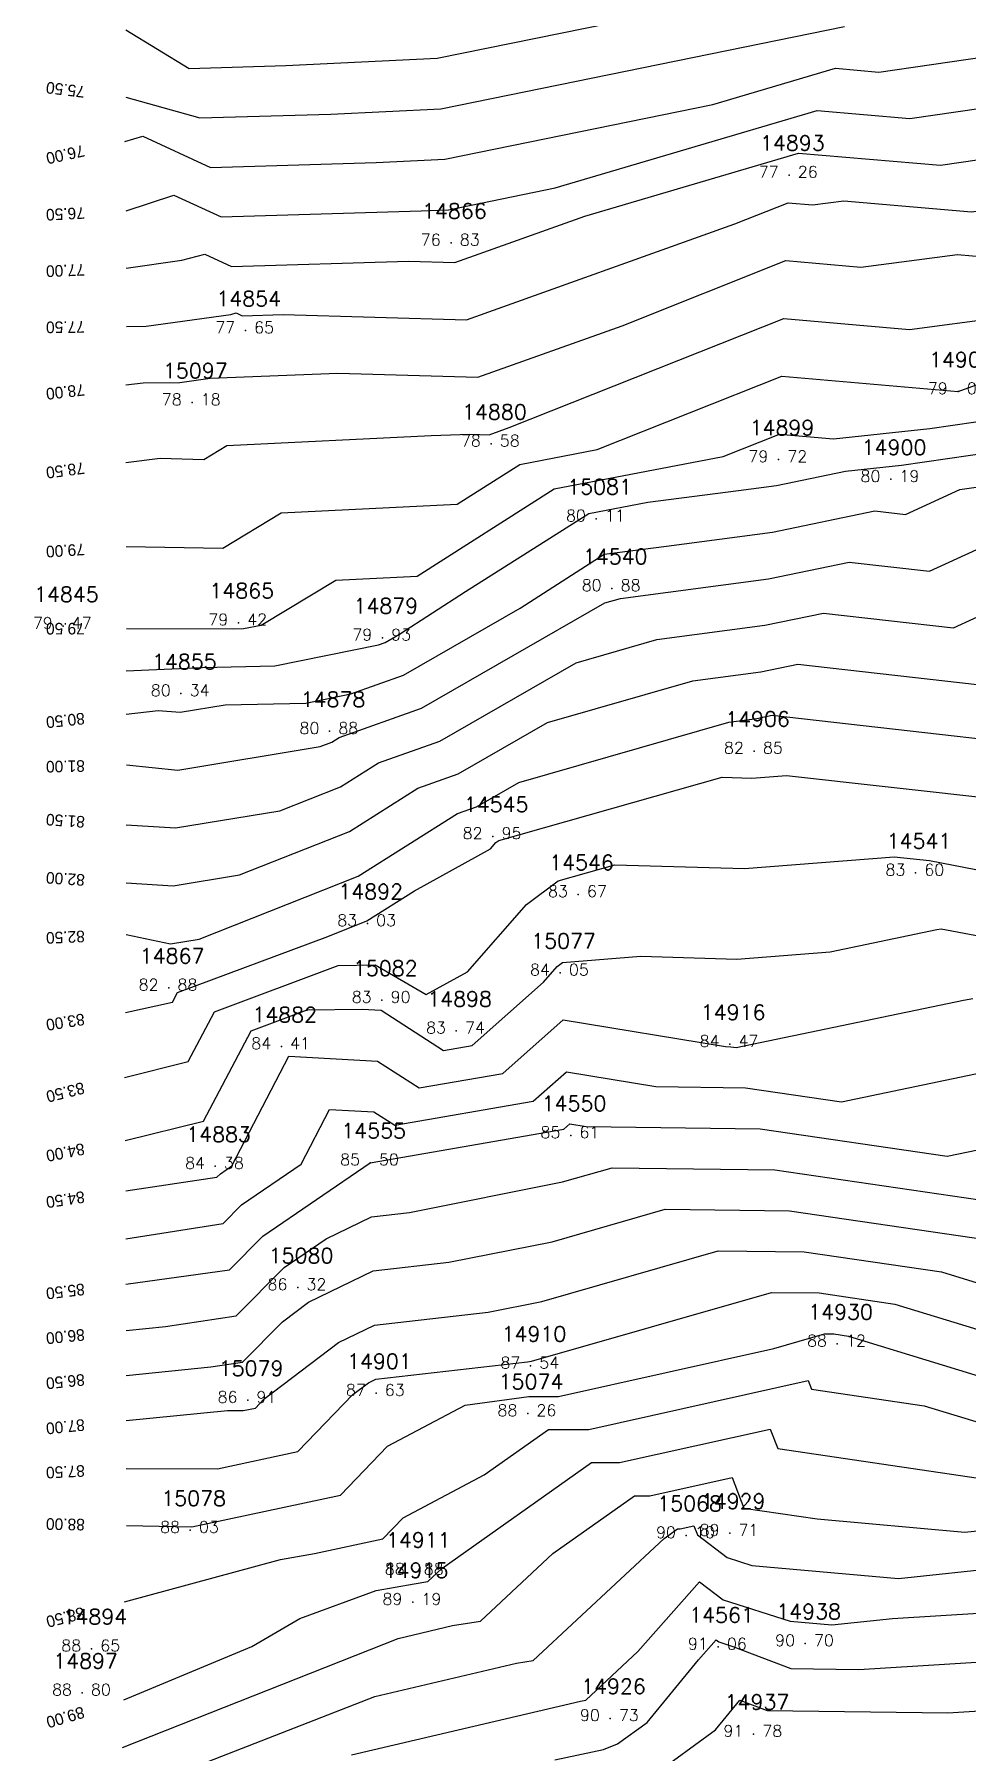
# Model space of a CAD drawing. Header units: millimetres. Extents: x 1412565 to 1412813, y 4931476 to 4931699.
# Drawn here: x 1412707.47 to 1412723.53, y 4931502.86 to 4931532.45 of the extents above; entities that cross this region are included whole.
import ezdxf
from ezdxf.enums import TextEntityAlignment as Align

# ---------------------------------------------------------------- set-up
doc = ezdxf.new("R2010")
doc.units = ezdxf.units.MM
for name, color, linetype in [('CIVIL', 50, 'Continuous'), ('CIVIL-DRAW', 80, 'Continuous'), ('CIVIL-NONAME', 130, 'Continuous'), ('CIVIL-TEXT', 240, 'Continuous'), ('CIVIL-Z', 50, 'Continuous'), ('Tcontours0', 7, 'Continuous'), ('Tcontours1', 7, 'Continuous'), ('Tcontours2', 7, 'Continuous')]:
    doc.layers.add(name, color=color, linetype=linetype)
doc.styles.add('CIVILCADMAIN', font='TXT.SHX')
doc.styles.add('MAVAT_HebTXT', font='hebtxt.shx')
doc.styles.get("Standard").update_dxf_attribs({"font": 'arial.ttf'})

# ---------------------------------------------------------------- blocks, each defined once
blk = doc.blocks.new('CIVIL-ZZ')
at = {"layer": 'CIVIL-DRAW'}
blk.add_point((0, 0), dxfattribs=at)
at = {"layer": 'CIVIL-NONAME'}
blk.add_attdef('NAME', text='', height=1.8, dxfattribs=at).set_placement((0, 2.1), align=Align.CENTER)
at = {"layer": 'CIVIL-TEXT', "flags": 8}
blk.add_attdef('TEXT', text='', height=2, dxfattribs=at).set_placement((0.2, -3.3), align=Align.CENTER)
at = {"layer": 'CIVIL-Z'}
blk.add_attdef('Z1', text='', height=1.6, dxfattribs=at).set_placement((-0.75, -0.225), align=Align.RIGHT)
blk.add_attdef('Z2', (0.75, -0.225), '', height=1.6, dxfattribs=at)

msp = doc.modelspace()

# ---------------------------------------------------------------- linework, layer by layer
at = {"layer": 'Tcontours0'}
for points, elevation in [([(1412709.042, 4931532.531), (1412710.132, 4931531.865), (1412711.796, 4931531.914), (1412714.4, 4931532.04), (1412720.345, 4931533.254)], 75), ([(1412709.048, 4931521.491), (1412710.356, 4931521.551), (1412711.604, 4931521.577), (1412713.393, 4931521.941), (1412713.504, 4931521.981), (1412713.751, 4931522.123), (1412714.891, 4931522.857), (1412717.01, 4931524.203), (1412718.026, 4931524.398), (1412719.587, 4931524.594), (1412720.242, 4931524.681), (1412721.43, 4931524.927), (1412722.395, 4931525.031), (1412724.774, 4931525.377)], 80), ([(1412709.042, 4931511.711), (1412710.717, 4931511.972), (1412711.034, 4931512.292), (1412712.058, 4931512.993), (1412712.548, 4931513.937), (1412713.313, 4931513.895), (1412713.67, 4931513.665), (1412716.057, 4931514.077), (1412716.63, 4931514.585), (1412718.166, 4931514.33), (1412719.709, 4931514.311), (1412721.365, 4931514.069), (1412723.92, 4931514.6)], 85), ([(1412709.308, 4931502.257), (1412713.328, 4931503.825), (1412715.768, 4931504.398), (1412716.054, 4931504.444), (1412718.307, 4931506.548), (1412718.542, 4931506.714), (1412718.585, 4931506.714), (1412718.821, 4931506.767), (1412718.882, 4931506.61), (1412719.397, 4931506.219), (1412719.821, 4931506.083), (1412722.343, 4931505.859), (1412726.005, 4931506.248)], 90)]:
    msp.add_lwpolyline(points, dxfattribs=dict(at, elevation=elevation))
at = {"layer": 'Tcontours1'}
for points, elevation in [([(1412709.026, 4931530.605), (1412709.331, 4931530.699), (1412710.497, 4931530.161), (1412713.35, 4931530.245), (1412714.531, 4931530.302), (1412719.149, 4931531.245), (1412721.26, 4931531.868), (1412722.008, 4931531.804), (1412728.711, 4931532.78), (1412729.248, 4931532.896), (1412730.186, 4931533.083), (1412731.494, 4931532.499), (1412731.644, 4931532.471), (1412731.808, 4931532.545), (1412735.382, 4931534.024), (1412737.09, 4931533.691), (1412738.217, 4931533.45), (1412740.76, 4931534.801), (1412742.17, 4931535.416), (1412743.081, 4931535.772), (1412745.124, 4931535.988), (1412745.466, 4931536.062), (1412745.713, 4931536.15), (1412746.952, 4931536.715)], 76), ([(1412709.049, 4931528.428), (1412710.005, 4931528.562), (1412710.403, 4931528.669), (1412710.862, 4931528.457), (1412713.906, 4931528.547), (1412714.707, 4931528.524), (1412716.941, 4931529.323), (1412720.625, 4931530.409), (1412723.07, 4931530.199), (1412726.821, 4931530.745), (1412728.315, 4931531.066), (1412730.93, 4931531.588), (1412731.646, 4931531.269), (1412733.464, 4931530.932), (1412735.452, 4931531.825), (1412735.747, 4931531.947), (1412735.888, 4931531.919), (1412737.1, 4931531.66), (1412738.45, 4931531.406), (1412738.723, 4931531.503), (1412742.613, 4931533.504)], 77), ([(1412709.043, 4931526.416), (1412709.341, 4931526.451), (1412709.971, 4931526.459), (1412710.492, 4931526.531), (1412712.692, 4931526.616), (1412715.101, 4931526.547), (1412717.584, 4931527.434), (1412720.406, 4931528.556), (1412721.698, 4931528.444), (1412723.361, 4931528.66), (1412724.133, 4931528.593), (1412724.93, 4931528.71), (1412727.382, 4931529.237), (1412731.674, 4931530.094), (1412731.798, 4931530.038), (1412732.997, 4931529.816), (1412734.397, 4931529.3), (1412735.233, 4931529.433), (1412736.38, 4931529.482), (1412737.855, 4931529.875), (1412738.788, 4931529.699), (1412742.096, 4931530.867), (1412742.744, 4931531.201), (1412744.608, 4931533.19)], 78), ([(1412709.048, 4931523.631), (1412710.709, 4931523.604), (1412711.717, 4931524.212), (1412714.748, 4931524.361), (1412715.827, 4931525.046), (1412717.154, 4931525.301), (1412720.333, 4931526.564), (1412723.37, 4931526.3), (1412726.706, 4931527.517), (1412728.758, 4931527.424), (1412732.39, 4931527.817), (1412733.354, 4931527.461), (1412736.89, 4931528.023), (1412738.502, 4931528.091), (1412739.498, 4931528.441), (1412740.074, 4931528.462), (1412742.933, 4931529.519), (1412743.493, 4931529.816), (1412744.483, 4931531.04), (1412745.318, 4931531.863), (1412746.74, 4931532.287), (1412746.976, 4931532.019)], 79), ([(1412709.05, 4931519.87), (1412709.935, 4931519.783), (1412712.384, 4931520.185), (1412712.586, 4931520.265), (1412712.713, 4931520.345), (1412714.133, 4931520.848), (1412717.291, 4931522.662), (1412717.559, 4931522.739), (1412720.108, 4931523.077), (1412721.494, 4931523.365), (1412722.877, 4931523.209), (1412725.324, 4931524.329)], 81), ([(1412709.048, 4931517.839), (1412709.853, 4931517.787), (1412710.999, 4931517.975), (1412712.889, 4931518.726), (1412714.07, 4931519.471), (1412714.762, 4931519.716), (1412716.301, 4931520.6), (1412718.803, 4931521.318), (1412719.974, 4931521.473), (1412720.611, 4931521.605), (1412723.701, 4931521.258)], 82), ([(1412709.037, 4931515.605), (1412709.844, 4931515.784), (1412709.932, 4931515.951), (1412712.516, 4931516.918), (1412713.191, 4931517.186), (1412714.01, 4931517.702), (1412715.32, 4931518.428), (1412715.413, 4931518.533), (1412715.462, 4931518.571), (1412719.306, 4931519.658), (1412719.821, 4931519.642), (1412720.416, 4931519.69), (1412724.075, 4931519.283)], 83), ([(1412709.03, 4931513.401), (1412710.377, 4931513.738), (1412711.2, 4931515.291), (1412712.16, 4931515.65), (1412713.111, 4931515.663), (1412713.438, 4931515.645), (1412714.511, 4931514.955), (1412715.004, 4931515.04), (1412716.231, 4931516.129), (1412716.467, 4931516.397), (1412716.561, 4931516.468), (1412717.907, 4931516.576), (1412719.562, 4931516.525), (1412721.169, 4931516.654), (1412723.006, 4931517.036), (1412723.078, 4931517.049), (1412727.322, 4931516.248)], 84), ([(1412709.045, 4931510.132), (1412709.726, 4931510.2), (1412710.939, 4931510.38), (1412711.766, 4931511.215), (1412712.488, 4931511.709), (1412713.273, 4931512.088), (1412713.926, 4931512.162), (1412716.561, 4931512.688), (1412717.413, 4931512.932), (1412720.215, 4931512.897), (1412724.684, 4931512.244)], 86), ([(1412709.045, 4931508.579), (1412710.793, 4931508.755), (1412711.06, 4931508.75), (1412711.272, 4931508.795), (1412711.416, 4931508.945), (1412712.701, 4931509.925), (1412713.32, 4931510.224), (1412715.279, 4931510.446), (1412716.203, 4931510.631), (1412719.242, 4931511.502), (1412720.722, 4931511.483), (1412723.083, 4931511.138), (1412724.745, 4931510.629)], 87), ([(1412709.05, 4931506.772), (1412710.177, 4931506.75), (1412712.734, 4931507.292), (1412713.548, 4931508.138), (1412714.883, 4931508.844), (1412715.978, 4931508.996), (1412716.492, 4931508.995), (1412720.198, 4931509.821), (1412721.071, 4931510.072), (1412721.229, 4931510.07), (1412721.482, 4931510.033), (1412724.712, 4931509.044)], 88), ([(1412709.007, 4931503.767), (1412711.208, 4931504.69), (1412712.034, 4931505.169), (1412713.353, 4931505.653), (1412714.005, 4931505.769), (1412714.238, 4931505.807), (1412714.479, 4931506.032), (1412717.058, 4931507.855), (1412717.538, 4931507.855), (1412720.134, 4931508.433), (1412720.266, 4931508.096), (1412724.536, 4931507.467)], 89), ([(1412716.425, 4931502.735), (1412717.265, 4931502.916), (1412717.509, 4931503.01), (1412718.015, 4931503.381), (1412718.902, 4931504.456), (1412719.206, 4931504.8), (1412719.249, 4931504.767), (1412719.49, 4931504.69), (1412720.493, 4931504.307), (1412721.66, 4931504.292), (1412726.176, 4931504.573)], 91)]:
    msp.add_lwpolyline(points, dxfattribs=dict(at, elevation=elevation))
at = {"layer": 'Tcontours2'}
for points, elevation in [([(1412709.049, 4931529.416), (1412709.867, 4931529.684), (1412710.68, 4931529.309), (1412714.127, 4931529.411), (1412714.597, 4931529.433), (1412716.433, 4931529.808), (1412720.943, 4931531.139), (1412722.539, 4931531.001), (1412727.766, 4931531.763), (1412728.781, 4931531.981), (1412730.558, 4931532.336), (1412731.57, 4931531.884), (1412732.554, 4931531.702), (1412733.63, 4931532.185), (1412735.564, 4931532.985), (1412736.489, 4931532.805), (1412738.328, 4931532.411), (1412742.481, 4931534.617), (1412742.535, 4931534.641), (1412742.57, 4931534.655), (1412742.649, 4931534.663), (1412745.125, 4931535.196), (1412746.96, 4931535.987)], 76.5), ([(1412709.05, 4931527.423), (1412709.389, 4931527.427), (1412710.847, 4931527.63), (1412710.939, 4931527.654), (1412711.045, 4931527.606), (1412711.748, 4931527.626), (1412714.904, 4931527.535), (1412719.527, 4931529.188), (1412720.442, 4931529.552), (1412720.861, 4931529.516), (1412721.401, 4931529.586), (1412723.602, 4931529.396), (1412725.876, 4931529.727), (1412727.848, 4931530.152), (1412731.302, 4931530.841), (1412731.722, 4931530.654), (1412734.374, 4931530.162), (1412735.056, 4931530.469), (1412736.715, 4931530.911), (1412738.619, 4931530.553), (1412740.41, 4931531.185), (1412742.678, 4931532.352), (1412743.913, 4931533.67)], 77.5), ([(1412709.041, 4931525.078), (1412709.629, 4931525.155), (1412710.386, 4931525.132), (1412710.78, 4931525.369), (1412714.3, 4931525.542), (1412714.966, 4931525.568), (1412715.298, 4931525.558), (1412715.641, 4931525.681), (1412720.369, 4931527.56), (1412722.534, 4931527.372), (1412724.089, 4931527.574), (1412725.59, 4931528.037), (1412726.915, 4931528.322), (1412728.919, 4931528.722), (1412732.036, 4931529.059), (1412733.875, 4931528.381), (1412736.062, 4931528.728), (1412738.933, 4931528.85), (1412738.971, 4931528.863), (1412738.993, 4931528.864), (1412742.831, 4931530.282), (1412743.041, 4931530.394), (1412743.413, 4931530.853), (1412745.291, 4931532.703)], 78.5), ([(1412709.042, 4931531.372), (1412710.314, 4931531.013), (1412712.573, 4931531.079), (1412714.465, 4931531.171), (1412721.412, 4931532.59)], 75.5), ([(1412709.05, 4931522.218), (1412710.894, 4931522.214), (1412711.066, 4931522.218), (1412711.369, 4931522.279), (1412712.654, 4931523.055), (1412714.056, 4931523.124), (1412716.418, 4931524.624), (1412719.325, 4931525.182), (1412720.296, 4931525.568), (1412721.224, 4931525.488), (1412722.883, 4931525.666), (1412724.072, 4931525.838)], 79.5), ([(1412709.044, 4931520.747), (1412709.597, 4931520.806), (1412709.977, 4931520.781), (1412710.749, 4931520.907), (1412712.141, 4931520.937), (1412712.914, 4931521.094), (1412713.819, 4931521.415), (1412715.83, 4931522.57), (1412717.277, 4931523.502), (1412718.35, 4931523.637), (1412720.175, 4931523.879), (1412721.936, 4931524.245), (1412722.465, 4931524.185), (1412723.402, 4931524.614), (1412725.476, 4931524.915)], 80.5), ([(1412709.048, 4931518.84), (1412709.894, 4931518.785), (1412711.691, 4931519.08), (1412712.737, 4931519.495), (1412713.392, 4931519.908), (1412714.448, 4931520.282), (1412716.796, 4931521.631), (1412718.181, 4931522.029), (1412720.041, 4931522.275), (1412721.053, 4931522.485), (1412723.289, 4931522.234), (1412726.445, 4931523.678)], 81.5), ([(1412709.049, 4931516.95), (1412709.811, 4931516.788), (1412710.306, 4931516.87), (1412713.04, 4931517.956), (1412714.749, 4931519.033), (1412715.077, 4931519.15), (1412715.806, 4931519.568), (1412719.425, 4931520.607), (1412719.907, 4931520.671), (1412720.169, 4931520.726), (1412724.113, 4931520.282)], 82.5), ([(1412709.018, 4931514.487), (1412710.111, 4931514.761), (1412710.566, 4931515.621), (1412712.696, 4931516.418), (1412713.335, 4931516.427), (1412714.213, 4931515.915), (1412714.921, 4931516.308), (1412715.94, 4931517.465), (1412716.483, 4931517.876), (1412717.458, 4931518.152), (1412719.691, 4931518.084), (1412722.269, 4931518.29), (1412722.879, 4931518.222), (1412727.638, 4931517.302)], 83.5), ([(1412709.039, 4931512.537), (1412710.607, 4931512.769), (1412710.668, 4931512.831), (1412710.866, 4931512.966), (1412711.846, 4931514.855), (1412713.375, 4931514.77), (1412714.091, 4931514.31), (1412715.531, 4931514.558), (1412716.572, 4931515.482), (1412719.368, 4931515.019), (1412719.455, 4931515.018), (1412719.549, 4931515.004), (1412723.463, 4931515.818), (1412723.626, 4931515.848)], 84.5), ([(1412709.043, 4931510.927), (1412710.828, 4931511.176), (1412711.4, 4931511.753), (1412713.25, 4931513.02), (1412716.584, 4931513.596), (1412716.687, 4931513.687), (1412716.964, 4931513.641), (1412719.962, 4931513.604), (1412723.182, 4931513.133), (1412724.378, 4931513.382)], 85.5), ([(1412709.045, 4931509.355), (1412710.503, 4931509.502), (1412711.049, 4931509.583), (1412711.738, 4931510.278), (1412712.185, 4931510.62), (1412713.297, 4931511.156), (1412714.603, 4931511.304), (1412716.382, 4931511.659), (1412718.328, 4931512.217), (1412720.469, 4931512.19), (1412723.883, 4931511.691)], 86.5), ([(1412709.049, 4931507.751), (1412710.618, 4931507.75), (1412712.003, 4931508.044), (1412712.951, 4931509.028), (1412713.216, 4931509.231), (1412713.344, 4931509.292), (1412715.956, 4931509.589), (1412716.024, 4931509.602), (1412720.156, 4931510.787), (1412720.976, 4931510.776), (1412722.283, 4931510.585), (1412724.729, 4931509.837)], 87.5), ([(1412709.016, 4931505.455), (1412711.702, 4931506.188), (1412712.29, 4931506.292), (1412713.464, 4931506.541), (1412713.816, 4931506.906), (1412715.209, 4931507.643), (1412716.316, 4931508.426), (1412717.015, 4931508.425), (1412720.791, 4931509.267), (1412720.848, 4931509.121), (1412722.788, 4931508.835), (1412724.696, 4931508.251)], 88.5), ([(1412708.981, 4931502.947), (1412713.73, 4931504.828), (1412714.664, 4931505.047), (1412715.146, 4931505.125), (1412716.393, 4931506.29), (1412717.8, 4931507.285), (1412718.062, 4931507.284), (1412719.478, 4931507.6), (1412719.684, 4931507.071), (1412720.947, 4931506.885), (1412723.489, 4931506.659), (1412725.401, 4931506.862)], 89.5), ([(1412717.748, 4931502.197), (1412719.191, 4931503.252), (1412719.613, 4931503.763), (1412720.081, 4931503.584), (1412723.193, 4931503.544), (1412726.223, 4931503.733), (1412727.544, 4931504.923), (1412728.063, 4931505.544), (1412729.906, 4931505.434), (1412730.738, 4931505.398), (1412731.853, 4931505.021), (1412732.921, 4931505.305), (1412734.239, 4931505.854), (1412736.244, 4931506.039), (1412738.559, 4931505.842), (1412740.622, 4931505.552), (1412741.635, 4931505.841), (1412746.247, 4931505.803), (1412746.448, 4931505.994), (1412746.819, 4931506.061), (1412747.036, 4931506.121)], 91.5), ([(1412712.925, 4931502.822), (1412716.872, 4931503.749), (1412716.962, 4931503.763), (1412717.858, 4931504.6), (1412718.919, 4931505.8), (1412719.323, 4931505.493), (1412720.477, 4931505.124), (1412721.198, 4931505.06), (1412722.244, 4931505.171), (1412726.128, 4931505.413)], 90.5)]:
    msp.add_lwpolyline(points, dxfattribs=dict(at, elevation=elevation))

# ---------------------------------------------------------------- block references
at = {"layer": 'CIVIL'}
ref = msp.add_blockref('CIVIL-ZZ', (1412720.46, 4931530.03, 77.26), dxfattribs=dict(at, xscale=0.2, yscale=0.2))
ref.add_attrib('Z2', '26', (1412720.61, 4931529.985), dxfattribs={"layer": 'CIVIL-Z', "height": 0.2, "style": 'CIVILCADMAIN'})
ref.add_attrib('Z1', '77', (1412719.94, 4931529.985), dxfattribs={"layer": 'CIVIL-Z', "height": 0.2, "style": 'CIVILCADMAIN'})
ref.add_attrib('NAME', '14893', (1412719.96, 4931530.45), dxfattribs={"layer": 'CIVIL-NONAME', "height": 0.26, "style": 'CIVILCADMAIN'})
ref = msp.add_blockref('CIVIL-ZZ', (1412714.64, 4931528.86, 76.83), dxfattribs=dict(at, xscale=0.2, yscale=0.2))
ref.add_attrib('Z2', '83', (1412714.79, 4931528.815), dxfattribs={"layer": 'CIVIL-Z', "height": 0.2, "style": 'CIVILCADMAIN'})
ref.add_attrib('Z1', '76', (1412714.12, 4931528.815), dxfattribs={"layer": 'CIVIL-Z', "height": 0.2, "style": 'CIVILCADMAIN'})
ref.add_attrib('NAME', '14866', (1412714.14, 4931529.28), dxfattribs={"layer": 'CIVIL-NONAME', "height": 0.26, "style": 'CIVILCADMAIN'})
ref = msp.add_blockref('CIVIL-ZZ', (1412711.1, 4931527.35, 77.65), dxfattribs=dict(at, xscale=0.2, yscale=0.2))
ref.add_attrib('Z2', '65', (1412711.25, 4931527.305), dxfattribs={"layer": 'CIVIL-Z', "height": 0.2, "style": 'CIVILCADMAIN'})
ref.add_attrib('Z1', '77', (1412710.58, 4931527.305), dxfattribs={"layer": 'CIVIL-Z', "height": 0.2, "style": 'CIVILCADMAIN'})
ref.add_attrib('NAME', '14854', (1412710.6, 4931527.77), dxfattribs={"layer": 'CIVIL-NONAME', "height": 0.26, "style": 'CIVILCADMAIN'})
ref = msp.add_blockref('CIVIL-ZZ', (1412710.18, 4931526.11, 78.18), dxfattribs=dict(at, xscale=0.2, yscale=0.2))
ref.add_attrib('Z2', '18', (1412710.33, 4931526.065), dxfattribs={"layer": 'CIVIL-Z', "height": 0.2, "style": 'CIVILCADMAIN'})
ref.add_attrib('Z1', '78', (1412709.66, 4931526.065), dxfattribs={"layer": 'CIVIL-Z', "height": 0.2, "style": 'CIVILCADMAIN'})
ref.add_attrib('NAME', '15097', (1412709.68, 4931526.53), dxfattribs={"layer": 'CIVIL-NONAME', "height": 0.26, "style": 'CIVILCADMAIN'})
ref = msp.add_blockref('CIVIL-ZZ', (1412723.37, 4931526.3, 79), dxfattribs=dict(at, xscale=0.2, yscale=0.2))
ref.add_attrib('Z2', '00', (1412723.52, 4931526.255), dxfattribs={"layer": 'CIVIL-Z', "height": 0.2, "style": 'CIVILCADMAIN'})
ref.add_attrib('Z1', '79', (1412722.85, 4931526.255), dxfattribs={"layer": 'CIVIL-Z', "height": 0.2, "style": 'CIVILCADMAIN'})
ref.add_attrib('NAME', '14907', (1412722.87, 4931526.72), dxfattribs={"layer": 'CIVIL-NONAME', "height": 0.26, "style": 'CIVILCADMAIN'})
ref = msp.add_blockref('CIVIL-ZZ', (1412715.33, 4931525.4, 78.58), dxfattribs=dict(at, xscale=0.2, yscale=0.2))
ref.add_attrib('Z2', '58', (1412715.48, 4931525.355), dxfattribs={"layer": 'CIVIL-Z', "height": 0.2, "style": 'CIVILCADMAIN'})
ref.add_attrib('Z1', '78', (1412714.81, 4931525.355), dxfattribs={"layer": 'CIVIL-Z', "height": 0.2, "style": 'CIVILCADMAIN'})
ref.add_attrib('NAME', '14880', (1412714.83, 4931525.82), dxfattribs={"layer": 'CIVIL-NONAME', "height": 0.26, "style": 'CIVILCADMAIN'})
ref = msp.add_blockref('CIVIL-ZZ', (1412720.28, 4931525.13, 79.72), dxfattribs=dict(at, xscale=0.2, yscale=0.2))
ref.add_attrib('Z2', '72', (1412720.43, 4931525.085), dxfattribs={"layer": 'CIVIL-Z', "height": 0.2, "style": 'CIVILCADMAIN'})
ref.add_attrib('Z1', '79', (1412719.76, 4931525.085), dxfattribs={"layer": 'CIVIL-Z', "height": 0.2, "style": 'CIVILCADMAIN'})
ref.add_attrib('NAME', '14899', (1412719.78, 4931525.55), dxfattribs={"layer": 'CIVIL-NONAME', "height": 0.26, "style": 'CIVILCADMAIN'})
ref = msp.add_blockref('CIVIL-ZZ', (1412722.21, 4931524.79, 80.19), dxfattribs=dict(at, xscale=0.2, yscale=0.2))
ref.add_attrib('Z2', '19', (1412722.36, 4931524.745), dxfattribs={"layer": 'CIVIL-Z', "height": 0.2, "style": 'CIVILCADMAIN'})
ref.add_attrib('Z1', '80', (1412721.69, 4931524.745), dxfattribs={"layer": 'CIVIL-Z', "height": 0.2, "style": 'CIVILCADMAIN'})
ref.add_attrib('NAME', '14900', (1412721.71, 4931525.21), dxfattribs={"layer": 'CIVIL-NONAME', "height": 0.26, "style": 'CIVILCADMAIN'})
ref = msp.add_blockref('CIVIL-ZZ', (1412717.14, 4931524.11, 80.11), dxfattribs=dict(at, xscale=0.2, yscale=0.2))
ref.add_attrib('Z2', '11', (1412717.29, 4931524.065), dxfattribs={"layer": 'CIVIL-Z', "height": 0.2, "style": 'CIVILCADMAIN'})
ref.add_attrib('Z1', '80', (1412716.62, 4931524.065), dxfattribs={"layer": 'CIVIL-Z', "height": 0.2, "style": 'CIVILCADMAIN'})
ref.add_attrib('NAME', '15081', (1412716.64, 4931524.53), dxfattribs={"layer": 'CIVIL-NONAME', "height": 0.26, "style": 'CIVILCADMAIN'})
ref = msp.add_blockref('CIVIL-ZZ', (1412717.41, 4931522.91, 80.88), dxfattribs=dict(at, xscale=0.2, yscale=0.2))
ref.add_attrib('Z2', '88', (1412717.56, 4931522.865), dxfattribs={"layer": 'CIVIL-Z', "height": 0.2, "style": 'CIVILCADMAIN'})
ref.add_attrib('Z1', '80', (1412716.89, 4931522.865), dxfattribs={"layer": 'CIVIL-Z', "height": 0.2, "style": 'CIVILCADMAIN'})
ref.add_attrib('NAME', '14540', (1412716.91, 4931523.33), dxfattribs={"layer": 'CIVIL-NONAME', "height": 0.26, "style": 'CIVILCADMAIN'})
ref = msp.add_blockref('CIVIL-ZZ', (1412707.96, 4931522.26, 79.47), dxfattribs=dict(at, xscale=0.2, yscale=0.2))
ref.add_attrib('Z2', '47', (1412708.11, 4931522.215), dxfattribs={"layer": 'CIVIL-Z', "height": 0.2, "style": 'CIVILCADMAIN'})
ref.add_attrib('Z1', '79', (1412707.44, 4931522.215), dxfattribs={"layer": 'CIVIL-Z', "height": 0.2, "style": 'CIVILCADMAIN'})
ref.add_attrib('NAME', '14845', (1412707.46, 4931522.68), dxfattribs={"layer": 'CIVIL-NONAME', "height": 0.26, "style": 'CIVILCADMAIN'})
ref = msp.add_blockref('CIVIL-ZZ', (1412710.98, 4931522.32, 79.42), dxfattribs=dict(at, xscale=0.2, yscale=0.2))
ref.add_attrib('Z2', '42', (1412711.13, 4931522.275), dxfattribs={"layer": 'CIVIL-Z', "height": 0.2, "style": 'CIVILCADMAIN'})
ref.add_attrib('Z1', '79', (1412710.46, 4931522.275), dxfattribs={"layer": 'CIVIL-Z', "height": 0.2, "style": 'CIVILCADMAIN'})
ref.add_attrib('NAME', '14865', (1412710.48, 4931522.74), dxfattribs={"layer": 'CIVIL-NONAME', "height": 0.26, "style": 'CIVILCADMAIN'})
ref = msp.add_blockref('CIVIL-ZZ', (1412713.46, 4931522.06, 79.93), dxfattribs=dict(at, xscale=0.2, yscale=0.2))
ref.add_attrib('Z2', '93', (1412713.61, 4931522.015), dxfattribs={"layer": 'CIVIL-Z', "height": 0.2, "style": 'CIVILCADMAIN'})
ref.add_attrib('Z1', '79', (1412712.94, 4931522.015), dxfattribs={"layer": 'CIVIL-Z', "height": 0.2, "style": 'CIVILCADMAIN'})
ref.add_attrib('NAME', '14879', (1412712.96, 4931522.48), dxfattribs={"layer": 'CIVIL-NONAME', "height": 0.26, "style": 'CIVILCADMAIN'})
ref = msp.add_blockref('CIVIL-ZZ', (1412709.99, 4931521.1, 80.34), dxfattribs=dict(at, xscale=0.2, yscale=0.2))
ref.add_attrib('Z2', '34', (1412710.14, 4931521.055), dxfattribs={"layer": 'CIVIL-Z', "height": 0.2, "style": 'CIVILCADMAIN'})
ref.add_attrib('Z1', '80', (1412709.47, 4931521.055), dxfattribs={"layer": 'CIVIL-Z', "height": 0.2, "style": 'CIVILCADMAIN'})
ref.add_attrib('NAME', '14855', (1412709.49, 4931521.52), dxfattribs={"layer": 'CIVIL-NONAME', "height": 0.26, "style": 'CIVILCADMAIN'})
ref = msp.add_blockref('CIVIL-ZZ', (1412712.55, 4931520.45, 80.88), dxfattribs=dict(at, xscale=0.2, yscale=0.2))
ref.add_attrib('Z2', '88', (1412712.7, 4931520.405), dxfattribs={"layer": 'CIVIL-Z', "height": 0.2, "style": 'CIVILCADMAIN'})
ref.add_attrib('Z1', '80', (1412712.03, 4931520.405), dxfattribs={"layer": 'CIVIL-Z', "height": 0.2, "style": 'CIVILCADMAIN'})
ref.add_attrib('NAME', '14878', (1412712.05, 4931520.87), dxfattribs={"layer": 'CIVIL-NONAME', "height": 0.26, "style": 'CIVILCADMAIN'})
ref = msp.add_blockref('CIVIL-ZZ', (1412719.86, 4931520.11, 82.85), dxfattribs=dict(at, xscale=0.2, yscale=0.2))
ref.add_attrib('Z2', '85', (1412720.01, 4931520.065), dxfattribs={"layer": 'CIVIL-Z', "height": 0.2, "style": 'CIVILCADMAIN'})
ref.add_attrib('Z1', '82', (1412719.34, 4931520.065), dxfattribs={"layer": 'CIVIL-Z', "height": 0.2, "style": 'CIVILCADMAIN'})
ref.add_attrib('NAME', '14906', (1412719.36, 4931520.53), dxfattribs={"layer": 'CIVIL-NONAME', "height": 0.26, "style": 'CIVILCADMAIN'})
ref = msp.add_blockref('CIVIL-ZZ', (1412715.36, 4931518.64, 82.95), dxfattribs=dict(at, xscale=0.2, yscale=0.2))
ref.add_attrib('Z2', '95', (1412715.51, 4931518.595), dxfattribs={"layer": 'CIVIL-Z', "height": 0.2, "style": 'CIVILCADMAIN'})
ref.add_attrib('Z1', '82', (1412714.84, 4931518.595), dxfattribs={"layer": 'CIVIL-Z', "height": 0.2, "style": 'CIVILCADMAIN'})
ref.add_attrib('NAME', '14545', (1412714.86, 4931519.06), dxfattribs={"layer": 'CIVIL-NONAME', "height": 0.26, "style": 'CIVILCADMAIN'})
ref = msp.add_blockref('CIVIL-ZZ', (1412722.64, 4931518.01, 83.6), dxfattribs=dict(at, xscale=0.2, yscale=0.2))
ref.add_attrib('Z2', '60', (1412722.79, 4931517.965), dxfattribs={"layer": 'CIVIL-Z', "height": 0.2, "style": 'CIVILCADMAIN'})
ref.add_attrib('Z1', '83', (1412722.12, 4931517.965), dxfattribs={"layer": 'CIVIL-Z', "height": 0.2, "style": 'CIVILCADMAIN'})
ref.add_attrib('NAME', '14541', (1412722.14, 4931518.43), dxfattribs={"layer": 'CIVIL-NONAME', "height": 0.26, "style": 'CIVILCADMAIN'})
ref = msp.add_blockref('CIVIL-ZZ', (1412716.83, 4931517.64, 83.67), dxfattribs=dict(at, xscale=0.2, yscale=0.2))
ref.add_attrib('Z2', '67', (1412716.98, 4931517.595), dxfattribs={"layer": 'CIVIL-Z', "height": 0.2, "style": 'CIVILCADMAIN'})
ref.add_attrib('Z1', '83', (1412716.31, 4931517.595), dxfattribs={"layer": 'CIVIL-Z', "height": 0.2, "style": 'CIVILCADMAIN'})
ref.add_attrib('NAME', '14546', (1412716.33, 4931518.06), dxfattribs={"layer": 'CIVIL-NONAME', "height": 0.26, "style": 'CIVILCADMAIN'})
ref = msp.add_blockref('CIVIL-ZZ', (1412713.2, 4931517.14, 83.03), dxfattribs=dict(at, xscale=0.2, yscale=0.2))
ref.add_attrib('Z2', '03', (1412713.35, 4931517.095), dxfattribs={"layer": 'CIVIL-Z', "height": 0.2, "style": 'CIVILCADMAIN'})
ref.add_attrib('Z1', '83', (1412712.68, 4931517.095), dxfattribs={"layer": 'CIVIL-Z', "height": 0.2, "style": 'CIVILCADMAIN'})
ref.add_attrib('NAME', '14892', (1412712.7, 4931517.56), dxfattribs={"layer": 'CIVIL-NONAME', "height": 0.26, "style": 'CIVILCADMAIN'})
ref = msp.add_blockref('CIVIL-ZZ', (1412716.52, 4931516.29, 84.05), dxfattribs=dict(at, xscale=0.2, yscale=0.2))
ref.add_attrib('Z2', '05', (1412716.67, 4931516.245), dxfattribs={"layer": 'CIVIL-Z', "height": 0.2, "style": 'CIVILCADMAIN'})
ref.add_attrib('Z1', '84', (1412716, 4931516.245), dxfattribs={"layer": 'CIVIL-Z', "height": 0.2, "style": 'CIVILCADMAIN'})
ref.add_attrib('NAME', '15077', (1412716.02, 4931516.71), dxfattribs={"layer": 'CIVIL-NONAME', "height": 0.26, "style": 'CIVILCADMAIN'})
ref = msp.add_blockref('CIVIL-ZZ', (1412709.78, 4931516.03, 82.88), dxfattribs=dict(at, xscale=0.2, yscale=0.2))
ref.add_attrib('Z2', '88', (1412709.93, 4931515.985), dxfattribs={"layer": 'CIVIL-Z', "height": 0.2, "style": 'CIVILCADMAIN'})
ref.add_attrib('Z1', '82', (1412709.26, 4931515.985), dxfattribs={"layer": 'CIVIL-Z', "height": 0.2, "style": 'CIVILCADMAIN'})
ref.add_attrib('NAME', '14867', (1412709.28, 4931516.45), dxfattribs={"layer": 'CIVIL-NONAME', "height": 0.26, "style": 'CIVILCADMAIN'})
ref = msp.add_blockref('CIVIL-ZZ', (1412713.45, 4931515.82, 83.9), dxfattribs=dict(at, xscale=0.2, yscale=0.2))
ref.add_attrib('Z2', '90', (1412713.6, 4931515.775), dxfattribs={"layer": 'CIVIL-Z', "height": 0.2, "style": 'CIVILCADMAIN'})
ref.add_attrib('Z1', '83', (1412712.93, 4931515.775), dxfattribs={"layer": 'CIVIL-Z', "height": 0.2, "style": 'CIVILCADMAIN'})
ref.add_attrib('NAME', '15082', (1412712.95, 4931516.24), dxfattribs={"layer": 'CIVIL-NONAME', "height": 0.26, "style": 'CIVILCADMAIN'})
ref = msp.add_blockref('CIVIL-ZZ', (1412714.73, 4931515.29, 83.74), dxfattribs=dict(at, xscale=0.2, yscale=0.2))
ref.add_attrib('Z2', '74', (1412714.88, 4931515.245), dxfattribs={"layer": 'CIVIL-Z', "height": 0.2, "style": 'CIVILCADMAIN'})
ref.add_attrib('Z1', '83', (1412714.21, 4931515.245), dxfattribs={"layer": 'CIVIL-Z', "height": 0.2, "style": 'CIVILCADMAIN'})
ref.add_attrib('NAME', '14898', (1412714.23, 4931515.71), dxfattribs={"layer": 'CIVIL-NONAME', "height": 0.26, "style": 'CIVILCADMAIN'})
ref = msp.add_blockref('CIVIL-ZZ', (1412711.72, 4931515.02, 84.41), dxfattribs=dict(at, xscale=0.2, yscale=0.2))
ref.add_attrib('Z2', '41', (1412711.87, 4931514.975), dxfattribs={"layer": 'CIVIL-Z', "height": 0.2, "style": 'CIVILCADMAIN'})
ref.add_attrib('Z1', '84', (1412711.2, 4931514.975), dxfattribs={"layer": 'CIVIL-Z', "height": 0.2, "style": 'CIVILCADMAIN'})
ref.add_attrib('NAME', '14882', (1412711.22, 4931515.44), dxfattribs={"layer": 'CIVIL-NONAME', "height": 0.26, "style": 'CIVILCADMAIN'})
ref = msp.add_blockref('CIVIL-ZZ', (1412719.44, 4931515.06, 84.47), dxfattribs=dict(at, xscale=0.2, yscale=0.2))
ref.add_attrib('Z2', '47', (1412719.59, 4931515.015), dxfattribs={"layer": 'CIVIL-Z', "height": 0.2, "style": 'CIVILCADMAIN'})
ref.add_attrib('Z1', '84', (1412718.92, 4931515.015), dxfattribs={"layer": 'CIVIL-Z', "height": 0.2, "style": 'CIVILCADMAIN'})
ref.add_attrib('NAME', '14916', (1412718.94, 4931515.48), dxfattribs={"layer": 'CIVIL-NONAME', "height": 0.26, "style": 'CIVILCADMAIN'})
ref = msp.add_blockref('CIVIL-ZZ', (1412716.7, 4931513.49, 85.61), dxfattribs=dict(at, xscale=0.2, yscale=0.2))
ref.add_attrib('Z2', '61', (1412716.85, 4931513.445), dxfattribs={"layer": 'CIVIL-Z', "height": 0.2, "style": 'CIVILCADMAIN'})
ref.add_attrib('Z1', '85', (1412716.18, 4931513.445), dxfattribs={"layer": 'CIVIL-Z', "height": 0.2, "style": 'CIVILCADMAIN'})
ref.add_attrib('NAME', '14550', (1412716.2, 4931513.91), dxfattribs={"layer": 'CIVIL-NONAME', "height": 0.26, "style": 'CIVILCADMAIN'})
ref = msp.add_blockref('CIVIL-ZZ', (1412710.58, 4931512.96, 84.38), dxfattribs=dict(at, xscale=0.2, yscale=0.2))
ref.add_attrib('Z2', '38', (1412710.73, 4931512.915), dxfattribs={"layer": 'CIVIL-Z', "height": 0.2, "style": 'CIVILCADMAIN'})
ref.add_attrib('Z1', '84', (1412710.06, 4931512.915), dxfattribs={"layer": 'CIVIL-Z', "height": 0.2, "style": 'CIVILCADMAIN'})
ref.add_attrib('NAME', '14883', (1412710.08, 4931513.38), dxfattribs={"layer": 'CIVIL-NONAME', "height": 0.26, "style": 'CIVILCADMAIN'})
ref = msp.add_blockref('CIVIL-ZZ', (1412713.25, 4931513.02, 85.5), dxfattribs=dict(at, xscale=0.2, yscale=0.2))
ref.add_attrib('Z2', '50', (1412713.4, 4931512.975), dxfattribs={"layer": 'CIVIL-Z', "height": 0.2, "style": 'CIVILCADMAIN'})
ref.add_attrib('Z1', '85', (1412712.73, 4931512.975), dxfattribs={"layer": 'CIVIL-Z', "height": 0.2, "style": 'CIVILCADMAIN'})
ref.add_attrib('NAME', '14555', (1412712.75, 4931513.44), dxfattribs={"layer": 'CIVIL-NONAME', "height": 0.26, "style": 'CIVILCADMAIN'})
ref = msp.add_blockref('CIVIL-ZZ', (1412712, 4931510.87, 86.32), dxfattribs=dict(at, xscale=0.2, yscale=0.2))
ref.add_attrib('Z2', '32', (1412712.15, 4931510.825), dxfattribs={"layer": 'CIVIL-Z', "height": 0.2, "style": 'CIVILCADMAIN'})
ref.add_attrib('Z1', '86', (1412711.48, 4931510.825), dxfattribs={"layer": 'CIVIL-Z', "height": 0.2, "style": 'CIVILCADMAIN'})
ref.add_attrib('NAME', '15080', (1412711.5, 4931511.29), dxfattribs={"layer": 'CIVIL-NONAME', "height": 0.26, "style": 'CIVILCADMAIN'})
ref = msp.add_blockref('CIVIL-ZZ', (1412721.29, 4931509.9, 88.12), dxfattribs=dict(at, xscale=0.2, yscale=0.2))
ref.add_attrib('Z2', '12', (1412721.44, 4931509.855), dxfattribs={"layer": 'CIVIL-Z', "height": 0.2, "style": 'CIVILCADMAIN'})
ref.add_attrib('Z1', '88', (1412720.77, 4931509.855), dxfattribs={"layer": 'CIVIL-Z', "height": 0.2, "style": 'CIVILCADMAIN'})
ref.add_attrib('NAME', '14930', (1412720.79, 4931510.32), dxfattribs={"layer": 'CIVIL-NONAME', "height": 0.26, "style": 'CIVILCADMAIN'})
ref = msp.add_blockref('CIVIL-ZZ', (1412716.01, 4931509.52, 87.54), dxfattribs=dict(at, xscale=0.2, yscale=0.2))
ref.add_attrib('Z2', '54', (1412716.16, 4931509.475), dxfattribs={"layer": 'CIVIL-Z', "height": 0.2, "style": 'CIVILCADMAIN'})
ref.add_attrib('Z1', '87', (1412715.49, 4931509.475), dxfattribs={"layer": 'CIVIL-Z', "height": 0.2, "style": 'CIVILCADMAIN'})
ref.add_attrib('NAME', '14910', (1412715.51, 4931509.94), dxfattribs={"layer": 'CIVIL-NONAME', "height": 0.26, "style": 'CIVILCADMAIN'})
ref = msp.add_blockref('CIVIL-ZZ', (1412711.14, 4931508.93, 86.91), dxfattribs=dict(at, xscale=0.2, yscale=0.2))
ref.add_attrib('Z2', '91', (1412711.29, 4931508.885), dxfattribs={"layer": 'CIVIL-Z', "height": 0.2, "style": 'CIVILCADMAIN'})
ref.add_attrib('Z1', '86', (1412710.62, 4931508.885), dxfattribs={"layer": 'CIVIL-Z', "height": 0.2, "style": 'CIVILCADMAIN'})
ref.add_attrib('NAME', '15079', (1412710.64, 4931509.35), dxfattribs={"layer": 'CIVIL-NONAME', "height": 0.26, "style": 'CIVILCADMAIN'})
ref = msp.add_blockref('CIVIL-ZZ', (1412713.35, 4931509.05, 87.63), dxfattribs=dict(at, xscale=0.2, yscale=0.2))
ref.add_attrib('Z2', '63', (1412713.5, 4931509.005), dxfattribs={"layer": 'CIVIL-Z', "height": 0.2, "style": 'CIVILCADMAIN'})
ref.add_attrib('Z1', '87', (1412712.83, 4931509.005), dxfattribs={"layer": 'CIVIL-Z', "height": 0.2, "style": 'CIVILCADMAIN'})
ref.add_attrib('NAME', '14901', (1412712.85, 4931509.47), dxfattribs={"layer": 'CIVIL-NONAME', "height": 0.26, "style": 'CIVILCADMAIN'})
ref = msp.add_blockref('CIVIL-ZZ', (1412715.96, 4931508.7, 88.26), dxfattribs=dict(at, xscale=0.2, yscale=0.2))
ref.add_attrib('Z2', '26', (1412716.11, 4931508.655), dxfattribs={"layer": 'CIVIL-Z', "height": 0.2, "style": 'CIVILCADMAIN'})
ref.add_attrib('Z1', '88', (1412715.44, 4931508.655), dxfattribs={"layer": 'CIVIL-Z', "height": 0.2, "style": 'CIVILCADMAIN'})
ref.add_attrib('NAME', '15074', (1412715.46, 4931509.12), dxfattribs={"layer": 'CIVIL-NONAME', "height": 0.26, "style": 'CIVILCADMAIN'})
ref = msp.add_blockref('CIVIL-ZZ', (1412710.15, 4931506.69, 88.03), dxfattribs=dict(at, xscale=0.2, yscale=0.2))
ref.add_attrib('Z2', '03', (1412710.3, 4931506.645), dxfattribs={"layer": 'CIVIL-Z', "height": 0.2, "style": 'CIVILCADMAIN'})
ref.add_attrib('Z1', '88', (1412709.63, 4931506.645), dxfattribs={"layer": 'CIVIL-Z', "height": 0.2, "style": 'CIVILCADMAIN'})
ref.add_attrib('NAME', '15078', (1412709.65, 4931507.11), dxfattribs={"layer": 'CIVIL-NONAME', "height": 0.26, "style": 'CIVILCADMAIN'})
ref = msp.add_blockref('CIVIL-ZZ', (1412718.69, 4931506.6, 90.1), dxfattribs=dict(at, xscale=0.2, yscale=0.2))
ref.add_attrib('Z2', '10', (1412718.84, 4931506.555), dxfattribs={"layer": 'CIVIL-Z', "height": 0.2, "style": 'CIVILCADMAIN'})
ref.add_attrib('Z1', '90', (1412718.17, 4931506.555), dxfattribs={"layer": 'CIVIL-Z', "height": 0.2, "style": 'CIVILCADMAIN'})
ref.add_attrib('NAME', '15068', (1412718.19, 4931507.02), dxfattribs={"layer": 'CIVIL-NONAME', "height": 0.26, "style": 'CIVILCADMAIN'})
ref = msp.add_blockref('CIVIL-ZZ', (1412719.44, 4931506.64, 89.71), dxfattribs=dict(at, xscale=0.2, yscale=0.2))
ref.add_attrib('Z2', '71', (1412719.59, 4931506.595), dxfattribs={"layer": 'CIVIL-Z', "height": 0.2, "style": 'CIVILCADMAIN'})
ref.add_attrib('Z1', '89', (1412718.92, 4931506.595), dxfattribs={"layer": 'CIVIL-Z', "height": 0.2, "style": 'CIVILCADMAIN'})
ref.add_attrib('NAME', '14929', (1412718.94, 4931507.06), dxfattribs={"layer": 'CIVIL-NONAME', "height": 0.26, "style": 'CIVILCADMAIN'})
ref = msp.add_blockref('CIVIL-ZZ', (1412714.02, 4931505.97, 88.88), dxfattribs=dict(at, xscale=0.2, yscale=0.2))
ref.add_attrib('Z2', '88', (1412714.17, 4931505.925), dxfattribs={"layer": 'CIVIL-Z', "height": 0.2, "style": 'CIVILCADMAIN'})
ref.add_attrib('Z1', '88', (1412713.5, 4931505.925), dxfattribs={"layer": 'CIVIL-Z', "height": 0.2, "style": 'CIVILCADMAIN'})
ref.add_attrib('NAME', '14911', (1412713.52, 4931506.39), dxfattribs={"layer": 'CIVIL-NONAME', "height": 0.26, "style": 'CIVILCADMAIN'})
ref = msp.add_blockref('CIVIL-ZZ', (1412713.98, 4931505.45, 89.19), dxfattribs=dict(at, xscale=0.2, yscale=0.2))
ref.add_attrib('Z2', '19', (1412714.13, 4931505.405), dxfattribs={"layer": 'CIVIL-Z', "height": 0.2, "style": 'CIVILCADMAIN'})
ref.add_attrib('Z1', '89', (1412713.46, 4931505.405), dxfattribs={"layer": 'CIVIL-Z', "height": 0.2, "style": 'CIVILCADMAIN'})
ref.add_attrib('NAME', '14915', (1412713.48, 4931505.87), dxfattribs={"layer": 'CIVIL-NONAME', "height": 0.26, "style": 'CIVILCADMAIN'})
ref = msp.add_blockref('CIVIL-ZZ', (1412708.45, 4931504.65, 88.65), dxfattribs=dict(at, xscale=0.2, yscale=0.2))
ref.add_attrib('Z2', '65', (1412708.6, 4931504.605), dxfattribs={"layer": 'CIVIL-Z', "height": 0.2, "style": 'CIVILCADMAIN'})
ref.add_attrib('Z1', '88', (1412707.93, 4931504.605), dxfattribs={"layer": 'CIVIL-Z', "height": 0.2, "style": 'CIVILCADMAIN'})
ref.add_attrib('NAME', '14894', (1412707.95, 4931505.07), dxfattribs={"layer": 'CIVIL-NONAME', "height": 0.26, "style": 'CIVILCADMAIN'})
ref = msp.add_blockref('CIVIL-ZZ', (1412719.24, 4931504.68, 91.06), dxfattribs=dict(at, xscale=0.2, yscale=0.2))
ref.add_attrib('Z2', '06', (1412719.39, 4931504.635), dxfattribs={"layer": 'CIVIL-Z', "height": 0.2, "style": 'CIVILCADMAIN'})
ref.add_attrib('Z1', '91', (1412718.72, 4931504.635), dxfattribs={"layer": 'CIVIL-Z', "height": 0.2, "style": 'CIVILCADMAIN'})
ref.add_attrib('NAME', '14561', (1412718.74, 4931505.1), dxfattribs={"layer": 'CIVIL-NONAME', "height": 0.26, "style": 'CIVILCADMAIN'})
ref = msp.add_blockref('CIVIL-ZZ', (1412720.74, 4931504.74, 90.7), dxfattribs=dict(at, xscale=0.2, yscale=0.2))
ref.add_attrib('Z2', '70', (1412720.89, 4931504.695), dxfattribs={"layer": 'CIVIL-Z', "height": 0.2, "style": 'CIVILCADMAIN'})
ref.add_attrib('Z1', '90', (1412720.22, 4931504.695), dxfattribs={"layer": 'CIVIL-Z', "height": 0.2, "style": 'CIVILCADMAIN'})
ref.add_attrib('NAME', '14938', (1412720.24, 4931505.16), dxfattribs={"layer": 'CIVIL-NONAME', "height": 0.26, "style": 'CIVILCADMAIN'})
ref = msp.add_blockref('CIVIL-ZZ', (1412708.29, 4931503.89, 88.8), dxfattribs=dict(at, xscale=0.2, yscale=0.2))
ref.add_attrib('Z2', '80', (1412708.44, 4931503.845), dxfattribs={"layer": 'CIVIL-Z', "height": 0.2, "style": 'CIVILCADMAIN'})
ref.add_attrib('Z1', '88', (1412707.77, 4931503.845), dxfattribs={"layer": 'CIVIL-Z', "height": 0.2, "style": 'CIVILCADMAIN'})
ref.add_attrib('NAME', '14897', (1412707.79, 4931504.31), dxfattribs={"layer": 'CIVIL-NONAME', "height": 0.26, "style": 'CIVILCADMAIN'})
ref = msp.add_blockref('CIVIL-ZZ', (1412717.38, 4931503.45, 90.73), dxfattribs=dict(at, xscale=0.2, yscale=0.2))
ref.add_attrib('Z2', '73', (1412717.53, 4931503.405), dxfattribs={"layer": 'CIVIL-Z', "height": 0.2, "style": 'CIVILCADMAIN'})
ref.add_attrib('Z1', '90', (1412716.86, 4931503.405), dxfattribs={"layer": 'CIVIL-Z', "height": 0.2, "style": 'CIVILCADMAIN'})
ref.add_attrib('NAME', '14926', (1412716.88, 4931503.87), dxfattribs={"layer": 'CIVIL-NONAME', "height": 0.26, "style": 'CIVILCADMAIN'})
ref = msp.add_blockref('CIVIL-ZZ', (1412719.85, 4931503.18, 91.78), dxfattribs=dict(at, xscale=0.2, yscale=0.2))
ref.add_attrib('Z2', '78', (1412720, 4931503.135), dxfattribs={"layer": 'CIVIL-Z', "height": 0.2, "style": 'CIVILCADMAIN'})
ref.add_attrib('Z1', '91', (1412719.33, 4931503.135), dxfattribs={"layer": 'CIVIL-Z', "height": 0.2, "style": 'CIVILCADMAIN'})
ref.add_attrib('NAME', '14937', (1412719.35, 4931503.6), dxfattribs={"layer": 'CIVIL-NONAME', "height": 0.26, "style": 'CIVILCADMAIN'})

# ---------------------------------------------------------------- texts
at = {"layer": 'Tcontours1', "style": 'MAVAT_HebTXT'}
for s, rotation, p in [('76.00', 192.2499, (1412708, 4931530.382, 76)), ('77.00', 182.3412, (1412708, 4931528.385, 77)), ('78.00', 186.5963, (1412708, 4931526.296, 78)), ('79.00', 183.7565, (1412708, 4931523.563, 79)), ('81.00', 181.3177, (1412708, 4931519.846, 81)), ('82.00', 176.2428, (1412708, 4931517.908, 82)), ('83.00', 188.967, (1412708, 4931515.441, 83)), ('84.00', 191.2166, (1412708, 4931513.196, 84)), ('86.00', 185.7617, (1412708, 4931510.026, 86)), ('87.00', 185.7617, (1412708, 4931508.473, 87)), ('88.00', 178.886, (1412708, 4931506.792, 88)), ('89.00', 196.5392, (1412708, 4931503.468, 89))]:
    msp.add_text(s, height=0.2, rotation=rotation, dxfattribs=at).set_placement(p, align=Align.MIDDLE_CENTER)
at = {"layer": 'Tcontours2', "style": 'MAVAT_HebTXT'}
for s, rotation, p in [('75.50', 173.0552, (1412708, 4931531.499, 75.5)), ('76.50', 182.9935, (1412708, 4931529.361, 76.5)), ('77.50', 180.7109, (1412708, 4931527.41, 77.5)), ('78.50', 187.4225, (1412708, 4931524.943, 78.5)), ('79.50', 180.0764, (1412708, 4931522.217, 79.5)), ('80.50', 186.042, (1412708, 4931520.637, 80.5)), ('81.50', 176.2428, (1412708, 4931518.909, 81.5)), ('82.50', 182.4991, (1412708, 4931516.904, 82.5)), ('83.50', 194.0791, (1412708, 4931514.232, 83.5)), ('84.50', 188.4068, (1412708, 4931512.384, 84.5)), ('85.50', 186.8196, (1412708, 4931510.803, 85.5)), ('86.50', 185.7617, (1412708, 4931509.25, 86.5)), ('87.50', 182.919, (1412708, 4931507.697, 87.5)), ('88.50', 194.5768, (1412708, 4931505.19, 88.5))]:
    msp.add_text(s, height=0.2, rotation=rotation, dxfattribs=at).set_placement(p, align=Align.MIDDLE_CENTER)

doc.saveas('drawing.dxf')
